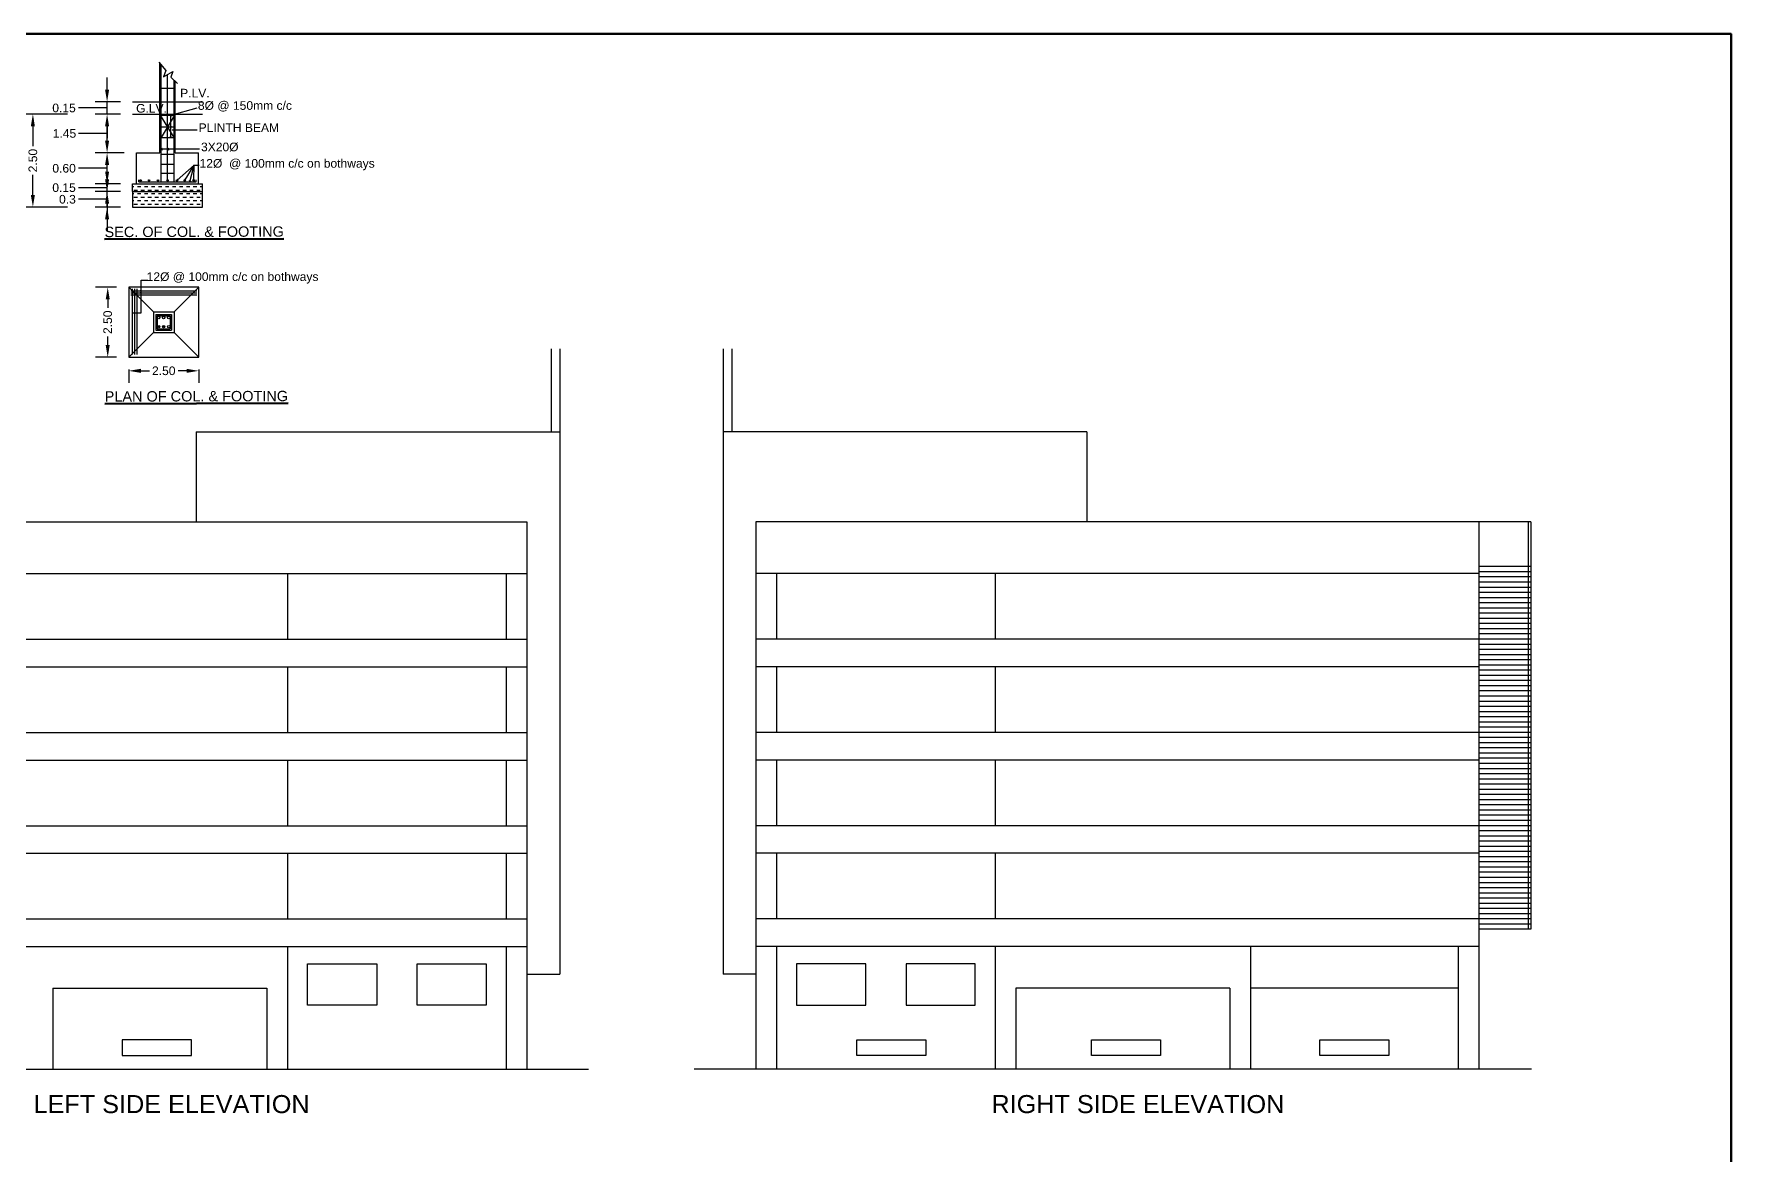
# Model space of a CAD drawing. Header units: metres. Extents: x 1217.9 to 1317.9, y 418.8 to 504.
# Drawn here: x 1268.76 to 1317.89, y 471.58 to 504 of the extents above; entities that cross this region are included whole.
import ezdxf

# ---------------------------------------------------------------- set-up
doc = ezdxf.new("R2010")
doc.units = ezdxf.units.M
doc.header["$MEASUREMENT"] = 0
doc.layers.add('Text', color=7, linetype='Continuous')
doc.layers.add('wall', color=92, linetype='Continuous', lineweight=50)
doc.styles.add('PreDCRFont', font='arial.ttf', dxfattribs={"height": 0.25})
doc.styles.add('style2', font='arial.ttf', dxfattribs={"height": 0.25})
doc.dimstyles.get("Standard").update_dxf_attribs({"dimtxt": 0.25, "dimasz": 0.35, "dimexe": 0.35, "dimexo": 0.35, "dimgap": 0.09, "dimtad": 0, "dimtoh": 1, "dimzin": 0, "dimdsep": 46, "dimtxsty": 'style2', "dimcen": 0.09, "dimadec": 0, "dimazin": 0, "dimtfac": 1, "dimtofl": 0, "dimtmove": 1, "dimatfit": 3, "dimfxl": 0.18, "dimtolj": 1, "dimtzin": 0, "dimarcsym": 0})
pattern_1 = [(0, (26390.36447, 3799.62521), (0.10125, 0.10125), [0.10125, -0.10125])]

# ---------------------------------------------------------------- blocks, each defined once
blk = doc.blocks.new('*D109')
at = {"layer": 'Defpoints', "color": 0, "transparency": 16777216}
for p in [(1271.509, 496.668), (1270.9, 494.643), (1271.509, 494.643)]:
    blk.add_point(p, dxfattribs=at)
at = {"layer": 'Text', "color": 0, "lineweight": -2, "transparency": 16777216}
for p, q in [((1271.159, 496.668), (1270.55, 496.668)), ((1270.9, 496.318), (1270.9, 496.072)), ((1270.9, 494.993), (1270.9, 495.239)), ((1271.159, 494.643), (1270.55, 494.643))]:
    blk.add_line(p, q, dxfattribs=at)
at = {"layer": 'Text', "color": 0, "transparency": 16777216}
for points in [[(1270.842, 496.318), (1270.958, 496.318), (1270.9, 496.668)], [(1270.842, 494.993), (1270.958, 494.993), (1270.9, 494.643)]]:
    blk.add_solid(points, dxfattribs=at)
at = {"layer": 'Text', "color": 0, "lineweight": 30, "transparency": 16777216, "insert": (1270.9, 495.656), "char_height": 0.25, "attachment_point": 5, "rotation": 90, "style": 'style2'}
blk.add_mtext('\\A1;2.50', dxfattribs=at)
blk = doc.blocks.new('*D110')
at = {"layer": 'Defpoints', "color": 0, "transparency": 16777216}
for p in [(1271.509, 494.643), (1273.534, 494.643), (1273.534, 494.25)]:
    blk.add_point(p, dxfattribs=at)
at = {"layer": 'Text', "color": 0, "lineweight": -2, "transparency": 16777216}
for p, q in [((1271.509, 494.293), (1271.509, 493.9)), ((1271.859, 494.25), (1272.105, 494.25)), ((1273.184, 494.25), (1272.938, 494.25)), ((1273.534, 494.293), (1273.534, 493.9))]:
    blk.add_line(p, q, dxfattribs=at)
at = {"layer": 'Text', "color": 0, "transparency": 16777216}
for points in [[(1271.859, 494.308), (1271.859, 494.191), (1271.509, 494.25)], [(1273.184, 494.308), (1273.184, 494.191), (1273.534, 494.25)]]:
    blk.add_solid(points, dxfattribs=at)
at = {"layer": 'Text', "color": 0, "lineweight": 30, "transparency": 16777216, "insert": (1272.522, 494.25), "char_height": 0.25, "attachment_point": 5, "style": 'style2'}
blk.add_mtext('\\A1;2.50', dxfattribs=at)
blk = doc.blocks.new('*D111')
at = {"layer": 'Defpoints', "color": 0, "transparency": 16777216}
for p in [(1270.882, 499.44), (1271.619, 499.44), (1271.619, 498.99)]:
    blk.add_point(p, dxfattribs=at)
at = {"layer": 'Text', "color": 0, "lineweight": -2, "transparency": 16777216}
for p, q in [((1270.882, 499.79), (1270.882, 500.14)), ((1270.231, 499.215), (1270.051, 499.215)), ((1270.882, 499.215), (1270.231, 499.215)), ((1271.269, 499.44), (1270.532, 499.44)), ((1270.882, 498.99), (1270.882, 499.44)), ((1271.269, 498.99), (1270.532, 498.99)), ((1270.882, 498.64), (1270.882, 498.29))]:
    blk.add_line(p, q, dxfattribs=at)
at = {"layer": 'Text', "color": 0, "transparency": 16777216}
for points in [[(1270.824, 499.79), (1270.94, 499.79), (1270.882, 499.44)], [(1270.824, 498.64), (1270.94, 498.64), (1270.882, 498.99)]]:
    blk.add_solid(points, dxfattribs=at)
at = {"layer": 'Text', "color": 0, "lineweight": 30, "transparency": 16777216, "insert": (1269.734, 499.215), "char_height": 0.25, "attachment_point": 5, "style": 'style2'}
blk.add_mtext('\\A1;0.3', dxfattribs=at)
blk = doc.blocks.new('*D112')
at = {"layer": 'Defpoints', "color": 0, "transparency": 16777216}
for p in [(1270.882, 499.665), (1271.619, 499.665), (1271.619, 499.44)]:
    blk.add_point(p, dxfattribs=at)
at = {"layer": 'Text', "color": 0, "lineweight": -2, "transparency": 16777216}
for p, q in [((1270.882, 500.015), (1270.882, 500.365)), ((1271.269, 499.665), (1270.532, 499.665)), ((1270.882, 499.44), (1270.882, 499.665)), ((1270.232, 499.552), (1270.052, 499.552)), ((1270.882, 499.552), (1270.232, 499.552)), ((1271.269, 499.44), (1270.532, 499.44)), ((1270.882, 499.09), (1270.882, 498.74))]:
    blk.add_line(p, q, dxfattribs=at)
at = {"layer": 'Text', "color": 0, "transparency": 16777216}
for points in [[(1270.824, 500.015), (1270.94, 500.015), (1270.882, 499.665)], [(1270.824, 499.09), (1270.94, 499.09), (1270.882, 499.44)]]:
    blk.add_solid(points, dxfattribs=at)
at = {"layer": 'Text', "color": 0, "lineweight": 30, "transparency": 16777216, "insert": (1269.636, 499.552), "char_height": 0.25, "attachment_point": 5, "style": 'style2'}
blk.add_mtext('\\A1;0.15', dxfattribs=at)
blk = doc.blocks.new('*D113')
at = {"layer": 'Defpoints', "color": 0, "transparency": 16777216}
for p in [(1270.882, 500.56), (1271.731, 500.56), (1271.619, 499.665)]:
    blk.add_point(p, dxfattribs=at)
at = {"layer": 'Text', "color": 0, "lineweight": -2, "transparency": 16777216}
for p, q in [((1270.232, 500.112), (1270.052, 500.112)), ((1270.882, 500.112), (1270.232, 500.112)), ((1271.381, 500.56), (1270.532, 500.56)), ((1270.882, 500.015), (1270.882, 500.21)), ((1271.269, 499.665), (1270.532, 499.665))]:
    blk.add_line(p, q, dxfattribs=at)
at = {"layer": 'Text', "color": 0, "transparency": 16777216}
for points in [[(1270.824, 500.21), (1270.94, 500.21), (1270.882, 500.56)], [(1270.824, 500.015), (1270.94, 500.015), (1270.882, 499.665)]]:
    blk.add_solid(points, dxfattribs=at)
at = {"layer": 'Text', "color": 0, "lineweight": 30, "transparency": 16777216, "insert": (1269.637, 500.112), "char_height": 0.25, "attachment_point": 5, "style": 'style2'}
blk.add_mtext('\\A1;0.60', dxfattribs=at)
blk = doc.blocks.new('*D114')
at = {"layer": 'Defpoints', "color": 0, "transparency": 16777216}
for p in [(1270.882, 501.681), (1271.619, 501.681), (1271.731, 500.56)]:
    blk.add_point(p, dxfattribs=at)
at = {"layer": 'Text', "color": 0, "lineweight": -2, "transparency": 16777216}
for p, q in [((1271.269, 501.681), (1270.532, 501.681)), ((1270.232, 501.121), (1270.052, 501.121)), ((1270.882, 501.121), (1270.232, 501.121)), ((1270.882, 500.91), (1270.882, 501.331)), ((1271.381, 500.56), (1270.532, 500.56))]:
    blk.add_line(p, q, dxfattribs=at)
at = {"layer": 'Text', "color": 0, "transparency": 16777216}
for points in [[(1270.824, 501.331), (1270.94, 501.331), (1270.882, 501.681)], [(1270.824, 500.91), (1270.94, 500.91), (1270.882, 500.56)]]:
    blk.add_solid(points, dxfattribs=at)
at = {"layer": 'Text', "color": 0, "lineweight": 30, "transparency": 16777216, "insert": (1269.648, 501.121), "char_height": 0.25, "attachment_point": 5, "style": 'style2'}
blk.add_mtext('\\A1;1.45', dxfattribs=at)
blk = doc.blocks.new('*D115')
at = {"layer": 'Defpoints', "color": 0, "transparency": 16777216}
for p in [(1270.882, 502.037), (1271.619, 502.037), (1271.619, 501.681)]:
    blk.add_point(p, dxfattribs=at)
at = {"layer": 'Text', "color": 0, "lineweight": -2, "transparency": 16777216}
for p, q in [((1270.882, 502.387), (1270.882, 502.737)), ((1270.232, 501.859), (1270.052, 501.859)), ((1270.882, 501.859), (1270.232, 501.859)), ((1271.269, 502.037), (1270.532, 502.037)), ((1271.269, 501.681), (1270.532, 501.681)), ((1270.882, 501.681), (1270.882, 502.037)), ((1270.882, 501.331), (1270.882, 500.981))]:
    blk.add_line(p, q, dxfattribs=at)
at = {"layer": 'Text', "color": 0, "transparency": 16777216}
for points in [[(1270.824, 502.387), (1270.94, 502.387), (1270.882, 502.037)], [(1270.824, 501.331), (1270.94, 501.331), (1270.882, 501.681)]]:
    blk.add_solid(points, dxfattribs=at)
at = {"layer": 'Text', "color": 0, "lineweight": 30, "transparency": 16777216, "insert": (1269.636, 501.859), "char_height": 0.25, "attachment_point": 5, "style": 'style2'}
blk.add_mtext('\\A1;0.15', dxfattribs=at)
blk = doc.blocks.new('*D101')
at = {"layer": 'Defpoints', "color": 0, "transparency": 16777216}
for p in [(1270.087, 501.681), (1268.734, 498.99), (1270.087, 498.99)]:
    blk.add_point(p, dxfattribs=at)
at = {"layer": 'Text', "color": 0, "lineweight": -2, "transparency": 16777216}
for p, q in [((1269.737, 501.681), (1268.384, 501.681)), ((1268.734, 501.331), (1268.734, 500.752)), ((1268.734, 499.34), (1268.734, 499.919)), ((1269.737, 498.99), (1268.384, 498.99))]:
    blk.add_line(p, q, dxfattribs=at)
at = {"layer": 'Text', "color": 0, "transparency": 16777216}
for points in [[(1268.675, 501.331), (1268.792, 501.331), (1268.734, 501.681)], [(1268.675, 499.34), (1268.792, 499.34), (1268.734, 498.99)]]:
    blk.add_solid(points, dxfattribs=at)
at = {"layer": 'Text', "color": 0, "lineweight": 30, "transparency": 16777216, "insert": (1268.734, 500.336), "char_height": 0.25, "attachment_point": 5, "rotation": 90, "style": 'style2'}
blk.add_mtext('\\A1;2.50', dxfattribs=at)

msp = doc.modelspace()

# ---------------------------------------------------------------- hatches: boundary and pattern name
at = {"layer": 'Text', "lineweight": 30}
h = msp.add_hatch(dxfattribs=at)
h.set_pattern_fill('DASH', color=256, scale=0.81, style=0)
h.set_pattern_definition(pattern_1)
h.paths.add_polyline_path([(1273.6439, 499.44), (1273.6439, 499.665), (1271.6189, 499.665), (1271.6189, 499.44)])
h = msp.add_hatch(dxfattribs=at)
h.set_pattern_fill('DASH', color=256, scale=0.81, style=0)
h.set_pattern_definition(pattern_1)
h.paths.add_polyline_path([(1271.6189, 499.44), (1271.6189, 498.99), (1273.6439, 498.99), (1273.6439, 499.44)])
h = msp.add_hatch(dxfattribs=at)
h.set_pattern_fill('DASH', color=256, scale=0.81, style=0)
h.set_pattern_definition([(0, (26390.09149, 3799.41484), (0.10125, 0.10125), [0.10125, -0.10125])])
h.paths.add_polyline_path([(1272.4134, 495.7952, 1), (1272.3392, 495.7952, 1)])
h.paths.add_polyline_path([(1272.5557, 495.7952, 1), (1272.4816, 495.7952, 1)])
h.paths.add_polyline_path([(1272.7043, 495.7952, 1), (1272.6301, 495.7952, 1)])
h.paths.add_polyline_path([(1272.7043, 495.5294, 1), (1272.6301, 495.5294, 1)])
h.paths.add_polyline_path([(1272.5557, 495.5294, 1), (1272.4816, 495.5294, 1)])
h.paths.add_polyline_path([(1272.4134, 495.5294, 1), (1272.3392, 495.5294, 1)])

# ---------------------------------------------------------------- linework, layer by layer
for p, q in [((1272.3776, 503.1847), (1272.5778, 502.943)), ((1272.4064, 500.5595), (1272.4064, 503.1499)), ((1272.4439, 499.725), (1272.4439, 503.1046)), ((1272.5778, 502.943), (1272.5185, 502.7654)), ((1272.5185, 502.7654), (1272.7852, 502.9134)), ((1272.6318, 499.725), (1272.6318, 502.8283)), ((1272.7852, 502.9134), (1272.7259, 502.7506)), ((1272.7259, 502.7506), (1272.9218, 502.5668)), ((1272.8189, 499.725), (1272.8189, 502.6634)), ((1272.8564, 500.5595), (1272.8564, 502.6282)), ((1272.4439, 502.4298), (1272.8189, 502.4298)), ((1271.6189, 502.0374), (1273.6439, 502.0374)), ((1271.6189, 501.6815), (1273.6439, 501.6815)), ((1272.8189, 501.0065), (1272.4064, 501.6815)), ((1272.4064, 501.6815), (1272.8564, 501.6815)), ((1272.4064, 501.654), (1272.8564, 501.654)), ((1272.8564, 501.6815), (1272.4439, 501.0065)), ((1272.7235, 501.654), (1273.4872, 501.8677)), ((1272.7235, 501.654), (1272.7632, 501.6757)), ((1272.7235, 501.654), (1272.7632, 501.6323)), ((1272.7235, 501.0091), (1272.7235, 501.654)), ((1272.4439, 501.3104), (1272.8189, 501.3104)), ((1272.7235, 501.3104), (1272.7032, 501.3357)), ((1272.7235, 501.3104), (1272.7439, 501.3357)), ((1272.7643, 501.2268), (1273.4896, 501.2268)), ((1272.4439, 501.0091), (1272.8189, 501.0091)), ((1272.4439, 500.6736), (1273.5548, 500.6736)), ((1272.4464, 500.6736), (1272.4861, 500.6953)), ((1272.4464, 500.6736), (1272.4861, 500.6518)), ((1272.6343, 500.6736), (1272.674, 500.6953)), ((1272.6343, 500.6736), (1272.674, 500.6518)), ((1272.7235, 501.0091), (1272.7032, 501.0344)), ((1272.7235, 501.0091), (1272.7439, 501.0344)), ((1272.8189, 500.6736), (1272.8586, 500.6953)), ((1272.8189, 500.6736), (1272.8586, 500.6518)), ((1271.7314, 500.5595), (1272.4064, 500.5595)), ((1271.7314, 499.665), (1271.7314, 500.5595)), ((1272.4439, 500.5189), (1272.8189, 500.5189)), ((1272.4439, 500.2323), (1272.8189, 500.2323)), ((1272.8564, 500.5595), (1273.5314, 500.5595)), ((1272.9135, 499.7741), (1273.4051, 500.2071)), ((1273.1427, 499.7773), (1273.4051, 500.2071)), ((1273.2792, 499.725), (1273.4051, 500.2071)), ((1273.3897, 499.7779), (1273.4051, 500.2071)), ((1273.4051, 500.2071), (1273.5425, 500.2071)), ((1273.5314, 499.665), (1273.5314, 500.5595)), ((1271.6189, 499.44), (1271.6189, 499.665)), ((1271.6189, 499.665), (1273.6439, 499.665)), ((1271.8003, 499.725), (1271.8003, 499.7813)), ((1271.8003, 499.725), (1273.4633, 499.725)), ((1272.4439, 499.9712), (1272.8189, 499.9712)), ((1272.9135, 499.7741), (1272.9302, 499.8038)), ((1272.9135, 499.7741), (1272.9453, 499.7863)), ((1273.1427, 499.7773), (1273.1437, 499.804)), ((1273.1427, 499.7773), (1273.1651, 499.792)), ((1273.2792, 499.725), (1273.2673, 499.7591)), ((1273.2792, 499.725), (1273.3054, 499.7498)), ((1273.3897, 499.7774), (1273.3764, 499.8062)), ((1273.3897, 499.7779), (1273.4064, 499.8049)), ((1273.4633, 499.725), (1273.4633, 499.7813)), ((1273.6439, 499.44), (1273.6439, 499.665)), ((1271.6189, 499.44), (1273.6439, 499.44)), ((1271.6189, 499.44), (1271.6189, 498.99)), ((1273.6439, 498.99), (1273.6439, 499.44)), ((1271.6189, 498.99), (1273.6439, 498.99)), ((1271.5091, 496.6683), (1271.5091, 494.6433)), ((1273.5341, 496.6683), (1271.5091, 496.6683)), ((1272.2216, 495.9558), (1271.5091, 496.6683)), ((1271.8689, 496.8723), (1272.0607, 496.8723)), ((1271.8689, 495.9265), (1271.8689, 496.8723)), ((1272.8216, 495.9558), (1273.5341, 496.6683)), ((1273.5341, 494.6433), (1273.5341, 496.6683)), ((1271.5657, 496.5693), (1273.4778, 496.5693)), ((1271.5657, 496.5075), (1273.4778, 496.5075)), ((1271.5657, 496.4457), (1273.4778, 496.4457)), ((1271.609, 496.625), (1271.609, 494.721)), ((1271.6709, 496.625), (1271.6709, 494.721)), ((1271.7451, 496.625), (1271.7451, 494.721)), ((1271.8695, 496.5693), (1271.8595, 496.586)), ((1271.8695, 496.5075), (1271.8595, 496.5241)), ((1271.8695, 496.4457), (1271.8595, 496.4623)), ((1271.8695, 496.5693), (1271.8791, 496.5861)), ((1271.8695, 496.5075), (1271.8791, 496.5243)), ((1271.8695, 496.4457), (1271.8791, 496.4625)), ((1271.609, 495.9265), (1271.6257, 495.9363)), ((1271.609, 495.9265), (1271.6257, 495.9166)), ((1271.609, 495.9265), (1271.8689, 495.9265)), ((1271.6709, 495.9265), (1271.6876, 495.9363)), ((1271.6709, 495.9265), (1271.6876, 495.9166)), ((1271.7451, 495.9265), (1271.7618, 495.9363)), ((1271.7451, 495.9265), (1271.7618, 495.9166)), ((1272.2216, 495.9558), (1272.2216, 495.3558)), ((1272.2216, 495.9558), (1272.8216, 495.9558)), ((1272.2966, 495.8808), (1272.2966, 495.4308)), ((1272.2966, 495.8808), (1272.7466, 495.8808)), ((1272.3341, 495.8433), (1272.7091, 495.8433)), ((1272.3341, 495.8433), (1272.3341, 495.4683)), ((1272.7091, 495.8433), (1272.7091, 495.4683)), ((1272.7466, 495.8808), (1272.7466, 495.4308)), ((1272.8216, 495.9558), (1272.8216, 495.3558)), ((1272.2216, 495.3558), (1271.5091, 494.6433)), ((1272.2216, 495.3558), (1272.8216, 495.3558)), ((1272.2966, 495.4308), (1272.7466, 495.4308)), ((1272.3341, 495.4683), (1272.7091, 495.4683)), ((1272.8216, 495.3558), (1273.5341, 494.6433)), ((1271.5091, 494.6433), (1273.5341, 494.6433))]:
    msp.add_line(p, q, dxfattribs=at)
at = {"layer": 'Text', "linetype": 'Continuous'}
for p, q in [((1283.7329, 494.8839), (1283.7329, 492.4823)), ((1283.9829, 494.8839), (1283.9829, 476.7823)), ((1288.7139, 494.8839), (1288.7139, 476.7823)), ((1288.9639, 494.8839), (1288.9639, 492.4823)), ((1273.4574, 492.4823), (1273.4574, 489.8823)), ((1273.4574, 492.4823), (1283.9829, 492.4823)), ((1299.2394, 492.4823), (1288.7139, 492.4823)), ((1299.2394, 492.4823), (1299.2394, 489.8823)), ((1262.1029, 489.8823), (1283.0359, 489.8823)), ((1283.0359, 489.8823), (1283.0359, 474.0323)), ((1289.6609, 489.8823), (1289.6609, 474.0323)), ((1310.5939, 489.8823), (1289.6609, 489.8823)), ((1310.5939, 489.8823), (1310.5939, 474.0323)), ((1312.0939, 489.8823), (1310.5939, 489.8823)), ((1312.0189, 489.8823), (1312.0189, 478.0823)), ((1312.0939, 489.8823), (1312.0939, 478.0823)), ((1262.1029, 488.3823), (1283.0359, 488.3823)), ((1276.1074, 488.3823), (1276.1074, 486.4823)), ((1282.4359, 488.3823), (1282.4359, 486.4823)), ((1310.5939, 488.3823), (1289.6609, 488.3823)), ((1290.2609, 488.3823), (1290.2609, 486.4823)), ((1296.5894, 488.3823), (1296.5894, 486.4823)), ((1312.0939, 488.5823), (1310.5939, 488.5823)), ((1312.0939, 488.4323), (1310.5939, 488.4323)), ((1312.0939, 488.2823), (1310.5939, 488.2823)), ((1312.0939, 488.1323), (1310.5939, 488.1323)), ((1312.0939, 487.9823), (1310.5939, 487.9823)), ((1312.0939, 487.8323), (1310.5939, 487.8323)), ((1312.0939, 487.6823), (1310.5939, 487.6823)), ((1312.0939, 487.5323), (1310.5939, 487.5323)), ((1312.0939, 487.3823), (1310.5939, 487.3823)), ((1312.0939, 487.2323), (1310.5939, 487.2323)), ((1312.0939, 487.0823), (1310.5939, 487.0823)), ((1312.0939, 486.9323), (1310.5939, 486.9323)), ((1262.1029, 486.4823), (1283.0359, 486.4823)), ((1310.5939, 486.4823), (1289.6609, 486.4823)), ((1312.0939, 486.7823), (1310.5939, 486.7823)), ((1312.0939, 486.6323), (1310.5939, 486.6323)), ((1312.0939, 486.4823), (1310.5939, 486.4823)), ((1312.0939, 486.3323), (1310.5939, 486.3323)), ((1312.0939, 486.1823), (1310.5939, 486.1823)), ((1312.0939, 486.0323), (1310.5939, 486.0323)), ((1312.0939, 485.8823), (1310.5939, 485.8823)), ((1262.1029, 485.6823), (1283.0359, 485.6823)), ((1276.1074, 485.6823), (1276.1074, 483.7823)), ((1282.4359, 485.6823), (1282.4359, 483.7823)), ((1310.5939, 485.6823), (1289.6609, 485.6823)), ((1290.2609, 485.6823), (1290.2609, 483.7823)), ((1296.5894, 485.6823), (1296.5894, 483.7823)), ((1312.0939, 485.7323), (1310.5939, 485.7323)), ((1312.0939, 485.5823), (1310.5939, 485.5823)), ((1312.0939, 485.4323), (1310.5939, 485.4323)), ((1312.0939, 485.2823), (1310.5939, 485.2823)), ((1312.0939, 485.1323), (1310.5939, 485.1323)), ((1312.0939, 484.9823), (1310.5939, 484.9823)), ((1312.0939, 484.8323), (1310.5939, 484.8323)), ((1312.0939, 484.6823), (1310.5939, 484.6823)), ((1312.0939, 484.5323), (1310.5939, 484.5323)), ((1312.0939, 484.3823), (1310.5939, 484.3823)), ((1312.0939, 484.2323), (1310.5939, 484.2323)), ((1312.0939, 484.0823), (1310.5939, 484.0823)), ((1312.0939, 483.9323), (1310.5939, 483.9323)), ((1262.1029, 483.7823), (1283.0359, 483.7823)), ((1310.5939, 483.7823), (1289.6609, 483.7823)), ((1312.0939, 483.7823), (1310.5939, 483.7823)), ((1312.0939, 483.6323), (1310.5939, 483.6323)), ((1312.0939, 483.4823), (1310.5939, 483.4823)), ((1312.0939, 483.4823), (1310.5939, 483.4823)), ((1262.1029, 482.9823), (1283.0359, 482.9823)), ((1276.1074, 482.9823), (1276.1074, 481.0823)), ((1282.4359, 482.9823), (1282.4359, 481.0823)), ((1310.5939, 482.9823), (1289.6609, 482.9823)), ((1290.2609, 482.9823), (1290.2609, 481.0823)), ((1296.5894, 482.9823), (1296.5894, 481.0823)), ((1312.0939, 483.3323), (1310.5939, 483.3323)), ((1312.0939, 483.1823), (1310.5939, 483.1823)), ((1312.0939, 483.0323), (1310.5939, 483.0323)), ((1312.0939, 482.8823), (1310.5939, 482.8823)), ((1312.0939, 482.7323), (1310.5939, 482.7323)), ((1312.0939, 482.5823), (1310.5939, 482.5823)), ((1312.0939, 482.4323), (1310.5939, 482.4323)), ((1312.0939, 482.2823), (1310.5939, 482.2823)), ((1312.0939, 482.1323), (1310.5939, 482.1323)), ((1312.0939, 481.9823), (1310.5939, 481.9823)), ((1312.0939, 481.8323), (1310.5939, 481.8323)), ((1312.0939, 481.6823), (1310.5939, 481.6823)), ((1312.0939, 481.5323), (1310.5939, 481.5323)), ((1262.1029, 481.0823), (1283.0359, 481.0823)), ((1310.5939, 481.0823), (1289.6609, 481.0823)), ((1312.0939, 481.3823), (1310.5939, 481.3823)), ((1312.0939, 481.2323), (1310.5939, 481.2323)), ((1312.0939, 481.0823), (1310.5939, 481.0823)), ((1312.0939, 480.9323), (1310.5939, 480.9323)), ((1312.0939, 480.7823), (1310.5939, 480.7823)), ((1312.0939, 480.7823), (1310.5939, 480.7823)), ((1312.0939, 480.6323), (1310.5939, 480.6323)), ((1312.0939, 480.4823), (1310.5939, 480.4823)), ((1262.1029, 480.2823), (1283.0359, 480.2823)), ((1276.1074, 480.2823), (1276.1074, 478.3823)), ((1282.4359, 480.2823), (1282.4359, 478.3823)), ((1310.5939, 480.2823), (1289.6609, 480.2823)), ((1290.2609, 480.2823), (1290.2609, 478.3823)), ((1296.5894, 480.2823), (1296.5894, 478.3823)), ((1312.0939, 480.3323), (1310.5939, 480.3323)), ((1312.0939, 480.1823), (1310.5939, 480.1823)), ((1312.0939, 480.0323), (1310.5939, 480.0323)), ((1312.0939, 479.8823), (1310.5939, 479.8823)), ((1312.0939, 479.7323), (1310.5939, 479.7323)), ((1312.0939, 479.5823), (1310.5939, 479.5823)), ((1312.0939, 479.4323), (1310.5939, 479.4323)), ((1312.0939, 479.2823), (1310.5939, 479.2823)), ((1312.0939, 479.1323), (1310.5939, 479.1323)), ((1312.0939, 478.9823), (1310.5939, 478.9823)), ((1312.0939, 478.8323), (1310.5939, 478.8323)), ((1312.0939, 478.6823), (1310.5939, 478.6823)), ((1312.0939, 478.5323), (1310.5939, 478.5323)), ((1262.1029, 478.3823), (1283.0359, 478.3823)), ((1310.5939, 478.3823), (1289.6609, 478.3823)), ((1312.0939, 478.3823), (1310.5939, 478.3823)), ((1312.0939, 478.2323), (1310.5939, 478.2323)), ((1312.0939, 478.0823), (1310.5939, 478.0823)), ((1262.1029, 477.5823), (1283.0359, 477.5823)), ((1276.1074, 477.5823), (1276.1074, 474.0323)), ((1282.4359, 477.5823), (1282.4359, 474.0323)), ((1310.5939, 477.5823), (1289.6609, 477.5823)), ((1290.2609, 477.5823), (1290.2609, 474.0323)), ((1296.5894, 477.5823), (1296.5894, 474.0323)), ((1303.9809, 477.5823), (1303.9809, 474.0323)), ((1309.9939, 477.5823), (1309.9939, 474.0323)), ((1283.0359, 476.7823), (1283.9829, 476.7823)), ((1289.6609, 476.7823), (1288.7139, 476.7823)), ((1269.3159, 476.3823), (1269.3159, 474.0323)), ((1269.3159, 476.3823), (1275.5074, 476.3823)), ((1275.5074, 476.3823), (1275.5074, 474.0323)), ((1297.1894, 476.3823), (1297.1894, 474.0323)), ((1303.3809, 476.3823), (1297.1894, 476.3823)), ((1303.3809, 476.3823), (1303.3809, 474.0323)), ((1309.9939, 476.3823), (1303.9809, 476.3823)), ((1260.5851, 474.0323), (1284.8204, 474.0323)), ((1312.1117, 474.0323), (1287.8764, 474.0323))]:
    msp.add_line(p, q, dxfattribs=at)
for points in [[(1276.6874, 477.0823), (1278.6874, 477.0823), (1278.6874, 475.8823), (1276.6874, 475.8823)], [(1279.8559, 477.0823), (1281.8559, 477.0823), (1281.8559, 475.8823), (1279.8559, 475.8823)], [(1292.8409, 477.0823), (1290.8409, 477.0823), (1290.8409, 475.8823), (1292.8409, 475.8823)], [(1296.0094, 477.0823), (1294.0094, 477.0823), (1294.0094, 475.8823), (1296.0094, 475.8823)], [(1273.3224, 474.8823), (1271.3224, 474.8823), (1271.3224, 474.4323), (1273.3224, 474.4323)], [(1292.5829, 474.8823), (1294.5829, 474.8823), (1294.5829, 474.4323), (1292.5829, 474.4323)], [(1299.3744, 474.8823), (1301.3744, 474.8823), (1301.3744, 474.4323), (1299.3744, 474.4323)], [(1305.9874, 474.8823), (1307.9874, 474.8823), (1307.9874, 474.4323), (1305.9874, 474.4323)]]:
    msp.add_lwpolyline(points, close=True, dxfattribs=at)
at = {"layer": 'Text', "lineweight": 30}
for centre, radius in [((1271.8568, 499.7613), 0.0206), ((1272.0975, 499.7613), 0.0206), ((1272.3555, 499.7616), 0.0206), ((1272.6307, 499.7616), 0.0206), ((1272.9024, 499.7616), 0.0206), ((1273.1294, 499.7616), 0.0206), ((1273.3848, 499.7579), 0.0206), ((1272.3763, 495.7952), 0.0371), ((1272.5187, 495.7952), 0.0371), ((1272.6672, 495.7952), 0.0371), ((1272.3763, 495.5294), 0.0371), ((1272.5187, 495.5294), 0.0371), ((1272.6672, 495.5294), 0.0371)]:
    msp.add_circle(centre, radius, dxfattribs=at)
at = {"layer": 'wall'}
msp.add_lwpolyline([(1217.8903, 418.8176), (1317.8903, 418.8176), (1317.8903, 504.0023), (1217.8903, 504.0023)], close=True, dxfattribs=at)

# ---------------------------------------------------------------- texts
at = {"layer": 'Text', "lineweight": 30, "style": 'PreDCRFont'}
for s, p in [('P.LV.', (1272.9969, 502.1633)), ('8%%C @ 150mm c/c', (1273.5106, 501.8054)), ('G.LV.', (1271.7211, 501.7245)), ('PLINTH BEAM', (1273.5318, 501.1635)), ('3X20%%C', (1273.6005, 500.6059)), ('12%%C  @ 100mm c/c on bothways', (1273.558, 500.131)), ('12%%C @ 100mm c/c on bothways', (1272.0272, 496.8515))]:
    msp.add_text(s, height=0.25, dxfattribs=at).set_placement(p)
at = {"layer": 'wall', "lineweight": 50, "style": 'PreDCRFont'}
for s, p in [('%%USEC. OF COL. & FOOTING', (1270.8081, 498.12)), ('%%UPLAN OF COL. & FOOTING', (1270.8123, 493.3575))]:
    msp.add_text(s, height=0.3, rotation=0.15, dxfattribs=at).set_placement(p)
at = {"layer": 'wall', "linetype": 'Continuous', "style": 'style2'}
for s, p in [('LEFT SIDE ELEVATION', (1268.7532, 472.7618)), ('RIGHT SIDE ELEVATION', (1296.4812, 472.7618))]:
    msp.add_text(s, height=0.522618, dxfattribs=at).set_placement(p)

# ---------------------------------------------------------------- dimensions: what is measured, and where the dimension line sits
at = {"layer": 'Text', "lineweight": 30}
for base, p1, p2, text, picture, middle in [((1270.8819, 502.0374), (1271.6189, 501.6815), (1271.6189, 502.0374), '0.15', '*D115', (1269.9617, 501.8594)), ((1268.7336, 498.99), (1270.0865, 501.6815), (1270.0865, 498.99), '2.50', '*D101', (1268.7336, 500.3357)), ((1270.8819, 501.6815), (1271.7314, 500.5595), (1271.6189, 501.6815), '1.45', '*D114', (1269.9617, 501.1205)), ((1270.8819, 499.665), (1271.6189, 499.44), (1271.6189, 499.665), '0.15', '*D112', (1269.9617, 499.5525)), ((1270.8819, 500.5595), (1271.6189, 499.665), (1271.7314, 500.5595), '0.60', '*D113', (1269.9617, 500.1123)), ((1270.8819, 499.44), (1271.6189, 498.99), (1271.6189, 499.44), '0.3', '*D111', (1269.9615, 499.215)), ((1270.9, 494.6433), (1271.5091, 496.6683), (1271.5091, 494.6433), '2.50', '*D109', (1270.9, 495.6558))]:
    dim = msp.add_linear_dim(base=base, p1=p1, p2=p2, angle=90, text=text, dimstyle='Standard', dxfattribs=at)
    dim.commit()
    dim.dimension.update_dxf_attribs({"geometry": picture, "text_midpoint": middle})
dim = msp.add_linear_dim(base=(1273.5341, 494.2497), p1=(1271.5091, 494.6433), p2=(1273.5341, 494.6433), text='2.50', dimstyle='Standard', dxfattribs=at)
dim.commit()
dim.dimension.update_dxf_attribs({"geometry": '*D110', "text_midpoint": (1272.5216, 494.2497)})

doc.saveas('drawing.dxf')
